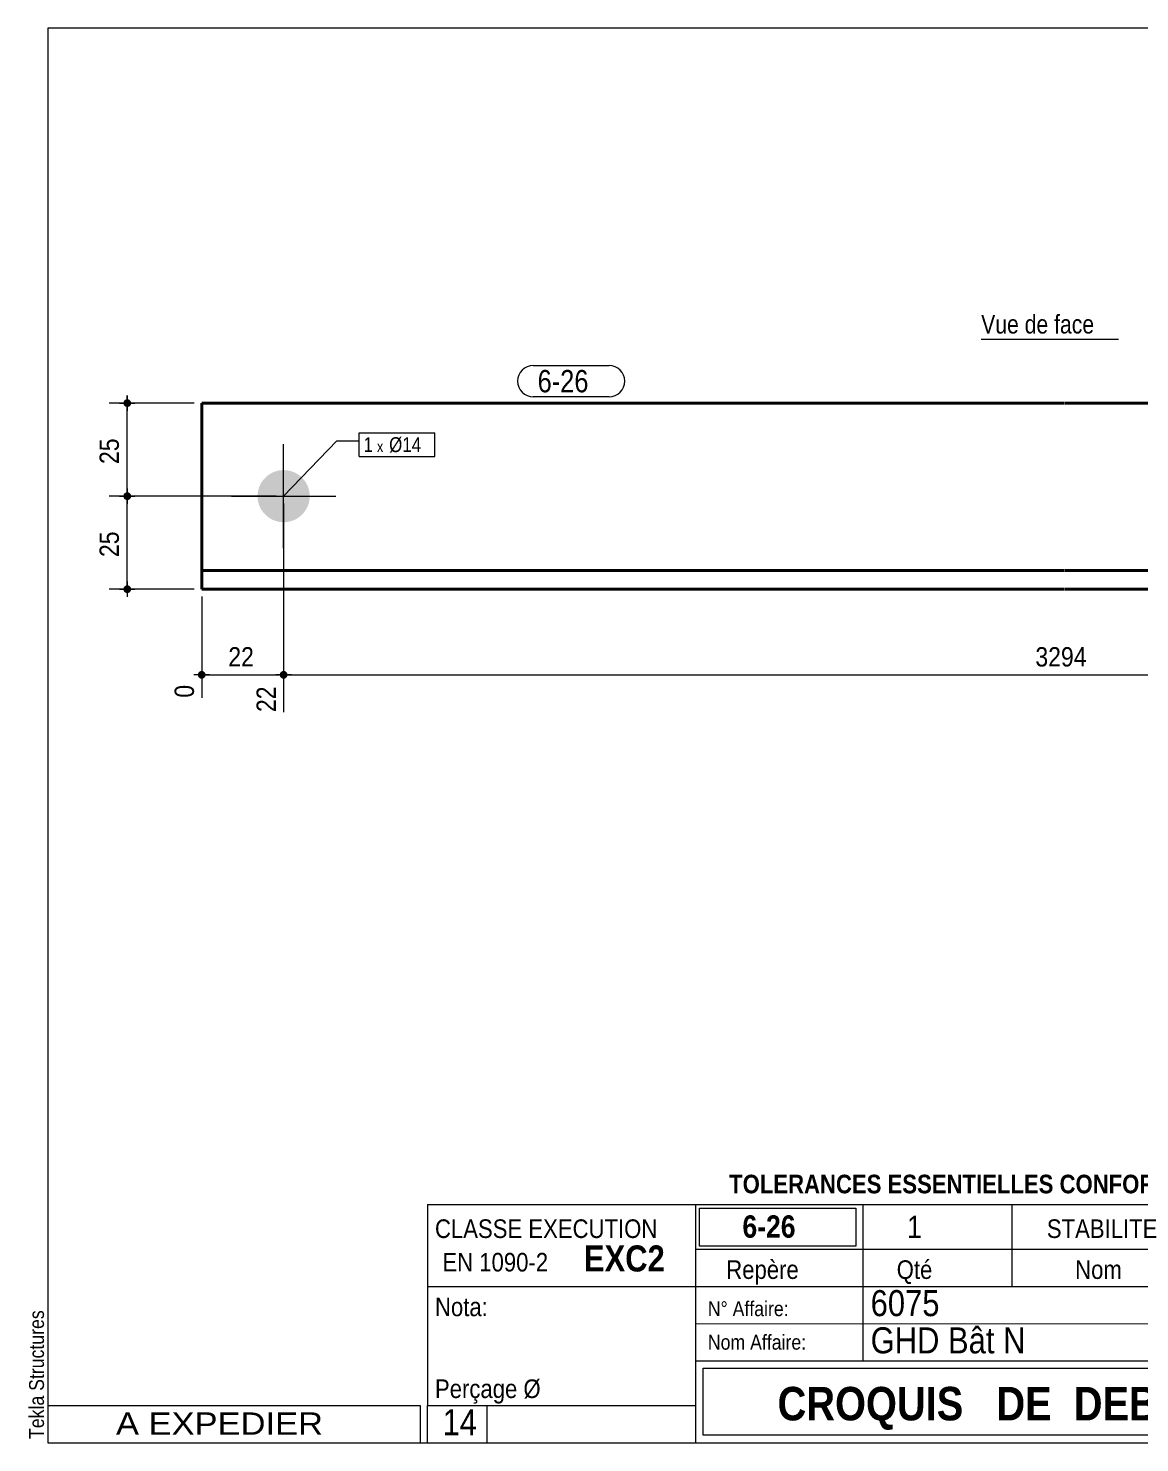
# Model space of a CAD drawing. Header units: millimetres. Extents: x 2 to 287, y 5 to 195.
# Drawn here: x 2.4 to 151.6, y 5 to 195 of the extents above; entities that cross this region are included whole.
import ezdxf

# ---------------------------------------------------------------- set-up
doc = ezdxf.new("R2010")
doc.units = ezdxf.units.MM
for name, color, linetype, lineweight in [('Autre type objet', 1, 'Continuous', 0), ('Boulon', 7, 'Continuous', 0), ('Cotation', 7, 'Continuous', 0), ('Désignation boulon', 3, 'Continuous', 0), ('Feuille dessin', 5, 'Continuous', 0), ('Piece', 2, 'Continuous', 0), ('Repère pièce', 3, 'Continuous', 0)]:
    doc.layers.add(name, color=color, linetype=linetype, lineweight=lineweight)
doc.styles.add('ARIAL', font='ARIAL.TTF')
doc.styles.add('ARIAL_BOLD', font='ARIALBD.TTF')
doc.styles.add('ARIAL_NARROW', font='ARIAL.TTF')
doc.styles.add('COMIC_SANS_MS', font='COMIC.TTF')

# ---------------------------------------------------------------- blocks, each defined once
blk = doc.blocks.new('*A1')
at = {"layer": 'Boulon'}
blk.add_hatch(color=256, dxfattribs=at).paths.add_polyline_path([(36.59, 128.65), (36.51, 128.65), (36.42, 128.66), (36.34, 128.67), (36.25, 128.68), (36.17, 128.69), (36.08, 128.7), (36, 128.72), (35.91, 128.74), (35.83, 128.75), (35.75, 128.78), (35.66, 128.8), (35.58, 128.83), (35.5, 128.85), (35.42, 128.88), (35.34, 128.92), (35.26, 128.95), (35.18, 128.99), (35.11, 129.02), (35.03, 129.06), (34.95, 129.1), (34.88, 129.15), (34.81, 129.19), (34.74, 129.24), (34.66, 129.29), (34.6, 129.34), (34.53, 129.39), (34.46, 129.44), (34.39, 129.5), (34.33, 129.56), (34.27, 129.62), (34.21, 129.68), (34.15, 129.74), (34.09, 129.8), (34.03, 129.86), (33.97, 129.93), (33.92, 130), (33.87, 130.07), (33.82, 130.13), (33.77, 130.21), (33.72, 130.28), (33.68, 130.35), (33.63, 130.42), (33.59, 130.5), (33.55, 130.58), (33.52, 130.65), (33.48, 130.73), (33.45, 130.81), (33.41, 130.89), (33.38, 130.97), (33.36, 131.05), (33.33, 131.13), (33.31, 131.22), (33.28, 131.3), (33.27, 131.38), (33.25, 131.47), (33.23, 131.55), (33.22, 131.64), (33.21, 131.72), (33.2, 131.81), (33.19, 131.89), (33.18, 131.98), (33.18, 132.06), (33.18, 132.15), (33.18, 132.24), (33.18, 132.32), (33.19, 132.41), (33.2, 132.49), (33.21, 132.58), (33.22, 132.66), (33.23, 132.75), (33.25, 132.83), (33.27, 132.92), (33.28, 133), (33.31, 133.08), (33.33, 133.17), (33.36, 133.25), (33.38, 133.33), (33.41, 133.41), (33.45, 133.49), (33.48, 133.57), (33.52, 133.65), (33.55, 133.72), (33.59, 133.8), (33.63, 133.88), (33.68, 133.95), (33.72, 134.02), (33.77, 134.09), (33.82, 134.17), (33.87, 134.23), (33.92, 134.3), (33.97, 134.37), (34.03, 134.44), (34.09, 134.5), (34.15, 134.56), (34.21, 134.62), (34.27, 134.68), (34.33, 134.74), (34.39, 134.8), (34.46, 134.86), (34.53, 134.91), (34.6, 134.96), (34.66, 135.01), (34.74, 135.06), (34.81, 135.11), (34.88, 135.15), (34.95, 135.2), (35.03, 135.24), (35.11, 135.28), (35.18, 135.31), (35.26, 135.35), (35.34, 135.38), (35.42, 135.42), (35.5, 135.45), (35.58, 135.47), (35.66, 135.5), (35.75, 135.52), (35.83, 135.55), (35.91, 135.56), (36, 135.58), (36.08, 135.6), (36.17, 135.61), (36.25, 135.62), (36.34, 135.63), (36.42, 135.64), (36.51, 135.65), (36.59, 135.65), (36.68, 135.65), (36.77, 135.65), (36.85, 135.65), (36.94, 135.64), (37.02, 135.63), (37.11, 135.62), (37.19, 135.61), (37.28, 135.6), (37.36, 135.58), (37.45, 135.56), (37.53, 135.55), (37.61, 135.52), (37.7, 135.5), (37.78, 135.47), (37.86, 135.45), (37.94, 135.42), (38.02, 135.38), (38.1, 135.35), (38.18, 135.31), (38.25, 135.28), (38.33, 135.24), (38.41, 135.2), (38.48, 135.15), (38.55, 135.11), (38.62, 135.06), (38.7, 135.01), (38.76, 134.96), (38.83, 134.91), (38.9, 134.86), (38.97, 134.8), (39.03, 134.74), (39.09, 134.68), (39.15, 134.62), (39.21, 134.56), (39.27, 134.5), (39.33, 134.44), (39.39, 134.37), (39.44, 134.3), (39.49, 134.23), (39.54, 134.17), (39.59, 134.09), (39.64, 134.02), (39.68, 133.95), (39.73, 133.88), (39.77, 133.8), (39.81, 133.72), (39.84, 133.65), (39.88, 133.57), (39.91, 133.49), (39.95, 133.41), (39.98, 133.33), (40, 133.25), (40.03, 133.17), (40.05, 133.08), (40.08, 133), (40.09, 132.92), (40.11, 132.83), (40.13, 132.75), (40.14, 132.66), (40.15, 132.58), (40.16, 132.49), (40.17, 132.41), (40.18, 132.32), (40.18, 132.24), (40.18, 132.15), (40.18, 132.06), (40.18, 131.98), (40.17, 131.89), (40.16, 131.81), (40.15, 131.72), (40.14, 131.64), (40.13, 131.55), (40.11, 131.47), (40.09, 131.38), (40.08, 131.3), (40.05, 131.22), (40.03, 131.13), (40, 131.05), (39.98, 130.97), (39.95, 130.89), (39.91, 130.81), (39.88, 130.73), (39.84, 130.65), (39.81, 130.58), (39.77, 130.5), (39.73, 130.42), (39.68, 130.35), (39.64, 130.28), (39.59, 130.21), (39.54, 130.13), (39.49, 130.07), (39.44, 130), (39.39, 129.93), (39.33, 129.86), (39.27, 129.8), (39.21, 129.74), (39.15, 129.68), (39.09, 129.62), (39.03, 129.56), (38.97, 129.5), (38.9, 129.44), (38.83, 129.39), (38.76, 129.34), (38.7, 129.29), (38.62, 129.24), (38.55, 129.19), (38.48, 129.15), (38.41, 129.1), (38.33, 129.06), (38.25, 129.02), (38.18, 128.99), (38.1, 128.95), (38.02, 128.92), (37.94, 128.88), (37.86, 128.85), (37.78, 128.83), (37.7, 128.8), (37.61, 128.78), (37.53, 128.75), (37.45, 128.74), (37.36, 128.72), (37.28, 128.7), (37.19, 128.69), (37.11, 128.68), (37.02, 128.67), (36.94, 128.66), (36.85, 128.65), (36.77, 128.65), (36.68, 128.65)], flags=17)
at = {"layer": 'Boulon', "linetype": 'Continuous', "lineweight": 0}
for p, q in [((36.68, 125.15), (36.68, 139.15)), ((29.68, 132.15), (43.68, 132.15))]:
    blk.add_line(p, q, dxfattribs=at)
blk = doc.blocks.new('*A3')
at = {"layer": 'Piece', "color": 2, "linetype": 'Continuous', "lineweight": 40}
for p, q in [((141.43, 144.65), (25.68, 144.65)), ((25.68, 144.65), (25.68, 122.15)), ((257.28, 144.65), (141.53, 144.65)), ((257.28, 122.15), (257.28, 144.65)), ((25.68, 122.15), (25.68, 119.65)), ((25.68, 122.15), (141.43, 122.15)), ((141.53, 122.15), (257.28, 122.15)), ((257.28, 122.15), (257.28, 119.65)), ((25.68, 119.65), (141.43, 119.65)), ((141.53, 119.65), (257.28, 119.65))]:
    blk.add_line(p, q, dxfattribs=at)
blk = doc.blocks.new('*A4')
at = {"layer": 'Feuille dessin', "linetype": 'Continuous', "lineweight": 0}
for p, q in [((282, 195), (5, 195)), ((5, 195), (5, 5)), ((282, 5), (282, 195)), ((5, 5), (282, 5))]:
    blk.add_line(p, q, dxfattribs=at)
at = {"layer": 'Feuille dessin', "style": 'ARIAL', "width": 0.85}
blk.add_text('Tekla Structures', height=2, rotation=90, dxfattribs=at).set_placement((4.5, 5.5))
blk = doc.blocks.new('*A6')
at = {"layer": 'Autre type objet', "linetype": 'Continuous', "lineweight": 0}
for p, q in [((56, 37), (92, 37)), ((56, 37), (56, 10)), ((92, 37), (92, 10)), ((56, 26), (92, 26)), ((56, 10), (92, 10)), ((56, 5), (56, 10)), ((64, 5), (64, 10)), ((56, 5), (64, 5))]:
    blk.add_line(p, q, dxfattribs=at)
at = {"layer": 'Autre type objet', "width": 0.85}
for s, height, style, p in [('CLASSE EXECUTION', 2.5, 'ARIAL', (57, 32.5)), ('EN 1090-2', 2.5, 'ARIAL', (58, 28)), ('EXC2', 3.5, 'ARIAL_BOLD', (77, 28)), ('Nota:', 2.5, 'ARIAL', (57, 22)), ('Perçage Ø', 2.5, 'ARIAL', (57, 11)), ('14', 3.5, 'ARIAL_NARROW', (58.014234, 6))]:
    blk.add_text(s, height=height, dxfattribs=dict(at, style=style)).set_placement(p)
blk = doc.blocks.new('*A7')
at = {"layer": 'Autre type objet', "linetype": 'Continuous', "lineweight": 0}
for p, q in [((92, 37), (282, 37)), ((92, 37), (92, 31)), ((92.51953, 36.5), (113.5, 36.5)), ((92.51953, 31.394341), (92.51953, 36.5)), ((113.5, 36.5), (113.5, 31.394341)), ((114.5, 31), (114.5, 37)), ((134.5, 31), (134.5, 37)), ((160, 31), (160, 37)), ((195, 31), (195, 37)), ((212, 31), (212, 37)), ((228, 31), (228, 37)), ((263.5, 31), (263.5, 37)), ((282, 31), (282, 37)), ((92, 31), (282, 31)), ((92, 31), (92, 5)), ((113.5, 31.394341), (92.51953, 31.394341)), ((114.5, 16), (114.5, 31)), ((134.5, 26), (134.5, 31)), ((160, 26), (160, 31)), ((195, 26), (195, 31)), ((212, 26), (212, 31)), ((228, 26), (228, 31)), ((263.5, 26), (263.5, 31)), ((282, 5), (282, 31)), ((92, 26), (282, 26)), ((181, 26), (181, 5)), ((208, 26), (208, 5)), ((241.262466, 5), (241.262466, 26)), ((92, 21), (241.327069, 20.935451)), ((92, 16), (181, 16)), ((181, 16), (241.297815, 16.021151)), ((93, 15), (180, 15)), ((93, 6), (93, 15)), ((180, 15), (180, 6)), ((181, 11), (241.217807, 10.969512)), ((180, 6), (93, 6)), ((92, 5), (282, 5))]:
    blk.add_line(p, q, dxfattribs=at)
at = {"layer": 'Autre type objet', "width": 0.85}
for s, height, style, p in [('TOLERANCES ESSENTIELLES CONFORMES A LA NORME 1090-1', 2.5, 'ARIAL_BOLD', (96.5, 38.5)), ('6-26', 3, 'ARIAL_BOLD', (98.285724, 32.540141)), ('1', 3, 'ARIAL', (120.389893, 32.5)), ('STABILITE', 2.5, 'ARIAL', (139.159546, 32.5)), ('L50*50*5', 2.5, 'ARIAL', (169.146973, 32.5)), ('3338', 3, 'ARIAL', (199.053223, 32.5)), ('S235JR', 3, 'ARIAL', (212.880127, 32.5)), ('PEINTURE', 2.5, 'ARIAL', (237.24646, 32.5)), ('12.4', 3, 'ARIAL', (269.109863, 32.5)), ('Repère', 2.5, 'ARIAL', (96.112978, 27)), ('Qté', 2.5, 'ARIAL', (119, 27)), ('Nom', 2.5, 'ARIAL', (142.961426, 27)), ('Profil', 2.5, 'ARIAL', (173.903564, 27)), ('Longueur', 2.5, 'ARIAL', (197, 27)), ('Qualité', 2.5, 'ARIAL', (214.218018, 27)), ('Finition', 2.5, 'ARIAL', (243, 27)), ('Poids U', 2.5, 'ARIAL', (264, 27)), ('(Kg)', 2, 'ARIAL', (276.5, 27)), ('6075', 3.5, 'ARIAL', (115.5, 22)), ('N° Affaire:', 2, 'ARIAL', (93.640566, 22)), ('Indice de révision:', 2, 'ARIAL', (183, 22)), ('CHARPENTES', 3, 'ARIAL_BOLD', (247.5, 18)), ('Nom Affaire:', 2, 'ARIAL', (93.640566, 17.5)), ('GHD Bât N', 3.5, 'ARIAL', (115.5, 17)), ('Date de révision:', 2, 'ARIAL', (183, 17)), ('Date de création:', 2, 'ARIAL', (183, 12)), ('03.04.2017', 2.5, 'ARIAL', (209, 12)), ('SAINT CLAIR', 3, 'ARIAL_BOLD', (248.5, 11.5)), ('CROQUIS   DE  DEBIT', 4.5, 'ARIAL_BOLD', (103, 8)), ('SD', 2.5, 'ARIAL', (209, 7)), ('Dessinateur:', 2, 'ARIAL', (183, 7))]:
    blk.add_text(s, height=height, dxfattribs=dict(at, style=style)).set_placement(p)
blk = doc.blocks.new('*A8')
at = {"layer": 'Autre type objet', "linetype": 'Continuous', "lineweight": 0}
for p, q in [((5, 10), (55, 10)), ((5, 10), (5, 5)), ((55, 10), (55, 5)), ((5, 5), (55, 5))]:
    blk.add_line(p, q, dxfattribs=at)
at = {"layer": 'Autre type objet', "style": 'ARIAL', "width": 1.105}
blk.add_text('A EXPEDIER', height=3, dxfattribs=at).set_placement((14.169647, 6.073465))
blk = doc.blocks.new('*A9')
at = {"layer": 'Cotation'}
for points in [[(15.65, 131.63), (15.63, 131.63), (15.6, 131.64), (15.58, 131.64), (15.55, 131.65), (15.53, 131.65), (15.5, 131.66), (15.48, 131.67), (15.46, 131.68), (15.43, 131.69), (15.41, 131.7), (15.39, 131.72), (15.37, 131.73), (15.35, 131.75), (15.33, 131.76), (15.31, 131.78), (15.29, 131.8), (15.28, 131.82), (15.26, 131.84), (15.25, 131.86), (15.23, 131.88), (15.22, 131.9), (15.21, 131.93), (15.2, 131.95), (15.19, 131.97), (15.18, 132), (15.18, 132.02), (15.17, 132.05), (15.17, 132.07), (15.16, 132.1), (15.16, 132.12), (15.16, 132.15), (15.16, 132.18), (15.16, 132.2), (15.17, 132.23), (15.17, 132.25), (15.18, 132.28), (15.18, 132.3), (15.19, 132.33), (15.2, 132.35), (15.21, 132.37), (15.22, 132.4), (15.23, 132.42), (15.25, 132.44), (15.26, 132.46), (15.28, 132.48), (15.29, 132.5), (15.31, 132.52), (15.33, 132.54), (15.35, 132.55), (15.37, 132.57), (15.39, 132.58), (15.41, 132.6), (15.43, 132.61), (15.46, 132.62), (15.48, 132.63), (15.5, 132.64), (15.53, 132.65), (15.55, 132.65), (15.58, 132.66), (15.6, 132.66), (15.63, 132.67), (15.65, 132.67), (15.68, 132.67), (15.71, 132.67), (15.73, 132.67), (15.76, 132.66), (15.78, 132.66), (15.81, 132.65), (15.83, 132.65), (15.86, 132.64), (15.88, 132.63), (15.9, 132.62), (15.93, 132.61), (15.95, 132.6), (15.97, 132.58), (15.99, 132.57), (16.01, 132.55), (16.03, 132.54), (16.05, 132.52), (16.07, 132.5), (16.08, 132.48), (16.1, 132.46), (16.11, 132.44), (16.13, 132.42), (16.14, 132.4), (16.15, 132.37), (16.16, 132.35), (16.17, 132.33), (16.18, 132.3), (16.18, 132.28), (16.19, 132.25), (16.19, 132.23), (16.2, 132.2), (16.2, 132.18), (16.2, 132.15), (16.2, 132.12), (16.2, 132.1), (16.19, 132.07), (16.19, 132.05), (16.18, 132.02), (16.18, 132), (16.17, 131.97), (16.16, 131.95), (16.15, 131.93), (16.14, 131.9), (16.13, 131.88), (16.11, 131.86), (16.1, 131.84), (16.08, 131.82), (16.07, 131.8), (16.05, 131.78), (16.03, 131.76), (16.01, 131.75), (15.99, 131.73), (15.97, 131.72), (15.95, 131.7), (15.93, 131.69), (15.9, 131.68), (15.88, 131.67), (15.86, 131.66), (15.83, 131.65), (15.81, 131.65), (15.78, 131.64), (15.76, 131.64), (15.73, 131.63), (15.71, 131.63), (15.68, 131.63)], [(15.65, 119.13), (15.63, 119.13), (15.6, 119.14), (15.58, 119.14), (15.55, 119.15), (15.53, 119.15), (15.5, 119.16), (15.48, 119.17), (15.46, 119.18), (15.43, 119.19), (15.41, 119.2), (15.39, 119.22), (15.37, 119.23), (15.35, 119.25), (15.33, 119.26), (15.31, 119.28), (15.29, 119.3), (15.28, 119.32), (15.26, 119.34), (15.25, 119.36), (15.23, 119.38), (15.22, 119.4), (15.21, 119.43), (15.2, 119.45), (15.19, 119.47), (15.18, 119.5), (15.18, 119.52), (15.17, 119.55), (15.17, 119.57), (15.16, 119.6), (15.16, 119.62), (15.16, 119.65), (15.16, 119.68), (15.16, 119.7), (15.17, 119.73), (15.17, 119.75), (15.18, 119.78), (15.18, 119.8), (15.19, 119.83), (15.2, 119.85), (15.21, 119.87), (15.22, 119.9), (15.23, 119.92), (15.25, 119.94), (15.26, 119.96), (15.28, 119.98), (15.29, 120), (15.31, 120.02), (15.33, 120.04), (15.35, 120.05), (15.37, 120.07), (15.39, 120.08), (15.41, 120.1), (15.43, 120.11), (15.46, 120.12), (15.48, 120.13), (15.5, 120.14), (15.53, 120.15), (15.55, 120.15), (15.58, 120.16), (15.6, 120.16), (15.63, 120.17), (15.65, 120.17), (15.68, 120.17), (15.71, 120.17), (15.73, 120.17), (15.76, 120.16), (15.78, 120.16), (15.81, 120.15), (15.83, 120.15), (15.86, 120.14), (15.88, 120.13), (15.9, 120.12), (15.93, 120.11), (15.95, 120.1), (15.97, 120.08), (15.99, 120.07), (16.01, 120.05), (16.03, 120.04), (16.05, 120.02), (16.07, 120), (16.08, 119.98), (16.1, 119.96), (16.11, 119.94), (16.13, 119.92), (16.14, 119.9), (16.15, 119.87), (16.16, 119.85), (16.17, 119.83), (16.18, 119.8), (16.18, 119.78), (16.19, 119.75), (16.19, 119.73), (16.2, 119.7), (16.2, 119.68), (16.2, 119.65), (16.2, 119.62), (16.2, 119.6), (16.19, 119.57), (16.19, 119.55), (16.18, 119.52), (16.18, 119.5), (16.17, 119.47), (16.16, 119.45), (16.15, 119.43), (16.14, 119.4), (16.13, 119.38), (16.11, 119.36), (16.1, 119.34), (16.08, 119.32), (16.07, 119.3), (16.05, 119.28), (16.03, 119.26), (16.01, 119.25), (15.99, 119.23), (15.97, 119.22), (15.95, 119.2), (15.93, 119.19), (15.9, 119.18), (15.88, 119.17), (15.86, 119.16), (15.83, 119.15), (15.81, 119.15), (15.78, 119.14), (15.76, 119.14), (15.73, 119.13), (15.71, 119.13), (15.68, 119.13)]]:
    blk.add_hatch(color=256, dxfattribs=at).paths.add_polyline_path(points, flags=17)
at = {"layer": 'Cotation', "linetype": 'Continuous', "lineweight": 0}
for p, q in [((15.68, 133.19), (15.68, 131.11)), ((15.68, 132.15), (15.68, 133.19)), ((35.68, 132.15), (13.26, 132.15)), ((14.64, 132.15), (16.72, 132.15)), ((15.68, 119.65), (15.68, 132.15)), ((15.68, 120.69), (15.68, 118.61)), ((24.68, 119.65), (13.26, 119.65)), ((14.64, 119.65), (16.72, 119.65)), ((15.68, 119.65), (15.68, 118.61))]:
    blk.add_line(p, q, dxfattribs=at)
at = {"layer": 'Cotation'}
for p in [(15.68, 132.15), (15.68, 119.65)]:
    blk.add_point(p, dxfattribs=at)
at = {"layer": 'Cotation', "style": 'ARIAL', "width": 0.85}
blk.add_text('25', height=2.6, rotation=90.0002, dxfattribs=at).set_placement((14.56, 123.97))
blk = doc.blocks.new('*A10')
at = {"layer": 'Cotation'}
for points in [[(15.65, 144.13), (15.63, 144.13), (15.6, 144.14), (15.58, 144.14), (15.55, 144.15), (15.53, 144.15), (15.5, 144.16), (15.48, 144.17), (15.46, 144.18), (15.43, 144.19), (15.41, 144.2), (15.39, 144.22), (15.37, 144.23), (15.35, 144.25), (15.33, 144.26), (15.31, 144.28), (15.29, 144.3), (15.28, 144.32), (15.26, 144.34), (15.25, 144.36), (15.23, 144.38), (15.22, 144.4), (15.21, 144.43), (15.2, 144.45), (15.19, 144.47), (15.18, 144.5), (15.18, 144.52), (15.17, 144.55), (15.17, 144.57), (15.16, 144.6), (15.16, 144.62), (15.16, 144.65), (15.16, 144.68), (15.16, 144.7), (15.17, 144.73), (15.17, 144.75), (15.18, 144.78), (15.18, 144.8), (15.19, 144.83), (15.2, 144.85), (15.21, 144.87), (15.22, 144.9), (15.23, 144.92), (15.25, 144.94), (15.26, 144.96), (15.28, 144.98), (15.29, 145), (15.31, 145.02), (15.33, 145.04), (15.35, 145.05), (15.37, 145.07), (15.39, 145.08), (15.41, 145.1), (15.43, 145.11), (15.46, 145.12), (15.48, 145.13), (15.5, 145.14), (15.53, 145.15), (15.55, 145.15), (15.58, 145.16), (15.6, 145.16), (15.63, 145.17), (15.65, 145.17), (15.68, 145.17), (15.71, 145.17), (15.73, 145.17), (15.76, 145.16), (15.78, 145.16), (15.81, 145.15), (15.83, 145.15), (15.86, 145.14), (15.88, 145.13), (15.9, 145.12), (15.93, 145.11), (15.95, 145.1), (15.97, 145.08), (15.99, 145.07), (16.01, 145.05), (16.03, 145.04), (16.05, 145.02), (16.07, 145), (16.08, 144.98), (16.1, 144.96), (16.11, 144.94), (16.13, 144.92), (16.14, 144.9), (16.15, 144.87), (16.16, 144.85), (16.17, 144.83), (16.18, 144.8), (16.18, 144.78), (16.19, 144.75), (16.19, 144.73), (16.2, 144.7), (16.2, 144.68), (16.2, 144.65), (16.2, 144.62), (16.2, 144.6), (16.19, 144.57), (16.19, 144.55), (16.18, 144.52), (16.18, 144.5), (16.17, 144.47), (16.16, 144.45), (16.15, 144.43), (16.14, 144.4), (16.13, 144.38), (16.11, 144.36), (16.1, 144.34), (16.08, 144.32), (16.07, 144.3), (16.05, 144.28), (16.03, 144.26), (16.01, 144.25), (15.99, 144.23), (15.97, 144.22), (15.95, 144.2), (15.93, 144.19), (15.9, 144.18), (15.88, 144.17), (15.86, 144.16), (15.83, 144.15), (15.81, 144.15), (15.78, 144.14), (15.76, 144.14), (15.73, 144.13), (15.71, 144.13), (15.68, 144.13)], [(15.65, 131.63), (15.63, 131.63), (15.6, 131.64), (15.58, 131.64), (15.55, 131.65), (15.53, 131.65), (15.5, 131.66), (15.48, 131.67), (15.46, 131.68), (15.43, 131.69), (15.41, 131.7), (15.39, 131.72), (15.37, 131.73), (15.35, 131.75), (15.33, 131.76), (15.31, 131.78), (15.29, 131.8), (15.28, 131.82), (15.26, 131.84), (15.25, 131.86), (15.23, 131.88), (15.22, 131.9), (15.21, 131.93), (15.2, 131.95), (15.19, 131.97), (15.18, 132), (15.18, 132.02), (15.17, 132.05), (15.17, 132.07), (15.16, 132.1), (15.16, 132.12), (15.16, 132.15), (15.16, 132.18), (15.16, 132.2), (15.17, 132.23), (15.17, 132.25), (15.18, 132.28), (15.18, 132.3), (15.19, 132.33), (15.2, 132.35), (15.21, 132.37), (15.22, 132.4), (15.23, 132.42), (15.25, 132.44), (15.26, 132.46), (15.28, 132.48), (15.29, 132.5), (15.31, 132.52), (15.33, 132.54), (15.35, 132.55), (15.37, 132.57), (15.39, 132.58), (15.41, 132.6), (15.43, 132.61), (15.46, 132.62), (15.48, 132.63), (15.5, 132.64), (15.53, 132.65), (15.55, 132.65), (15.58, 132.66), (15.6, 132.66), (15.63, 132.67), (15.65, 132.67), (15.68, 132.67), (15.71, 132.67), (15.73, 132.67), (15.76, 132.66), (15.78, 132.66), (15.81, 132.65), (15.83, 132.65), (15.86, 132.64), (15.88, 132.63), (15.9, 132.62), (15.93, 132.61), (15.95, 132.6), (15.97, 132.58), (15.99, 132.57), (16.01, 132.55), (16.03, 132.54), (16.05, 132.52), (16.07, 132.5), (16.08, 132.48), (16.1, 132.46), (16.11, 132.44), (16.13, 132.42), (16.14, 132.4), (16.15, 132.37), (16.16, 132.35), (16.17, 132.33), (16.18, 132.3), (16.18, 132.28), (16.19, 132.25), (16.19, 132.23), (16.2, 132.2), (16.2, 132.18), (16.2, 132.15), (16.2, 132.12), (16.2, 132.1), (16.19, 132.07), (16.19, 132.05), (16.18, 132.02), (16.18, 132), (16.17, 131.97), (16.16, 131.95), (16.15, 131.93), (16.14, 131.9), (16.13, 131.88), (16.11, 131.86), (16.1, 131.84), (16.08, 131.82), (16.07, 131.8), (16.05, 131.78), (16.03, 131.76), (16.01, 131.75), (15.99, 131.73), (15.97, 131.72), (15.95, 131.7), (15.93, 131.69), (15.9, 131.68), (15.88, 131.67), (15.86, 131.66), (15.83, 131.65), (15.81, 131.65), (15.78, 131.64), (15.76, 131.64), (15.73, 131.63), (15.71, 131.63), (15.68, 131.63)]]:
    blk.add_hatch(color=256, dxfattribs=at).paths.add_polyline_path(points, flags=17)
at = {"layer": 'Cotation', "linetype": 'Continuous', "lineweight": 0}
for p, q in [((24.68, 144.65), (13.26, 144.65)), ((14.64, 144.65), (16.72, 144.65)), ((15.68, 145.69), (15.68, 143.61)), ((15.68, 144.65), (15.68, 145.69)), ((15.68, 132.15), (15.68, 144.65)), ((15.68, 133.19), (15.68, 131.11)), ((35.68, 132.15), (13.26, 132.15)), ((14.64, 132.15), (16.72, 132.15)), ((15.68, 132.15), (15.68, 131.11))]:
    blk.add_line(p, q, dxfattribs=at)
at = {"layer": 'Cotation'}
for p in [(15.68, 144.65), (15.68, 132.15)]:
    blk.add_point(p, dxfattribs=at)
at = {"layer": 'Cotation', "style": 'ARIAL', "width": 0.85}
blk.add_text('25', height=2.6, rotation=90.0002, dxfattribs=at).set_placement((14.56, 136.47))
blk = doc.blocks.new('*A13')
at = {"layer": 'Cotation'}
for points in [[(25.65, 107.63), (25.63, 107.63), (25.6, 107.64), (25.58, 107.64), (25.55, 107.65), (25.53, 107.65), (25.5, 107.66), (25.48, 107.67), (25.46, 107.68), (25.43, 107.69), (25.41, 107.7), (25.39, 107.72), (25.37, 107.73), (25.35, 107.75), (25.33, 107.76), (25.31, 107.78), (25.29, 107.8), (25.28, 107.82), (25.26, 107.84), (25.25, 107.86), (25.23, 107.88), (25.22, 107.9), (25.21, 107.93), (25.2, 107.95), (25.19, 107.97), (25.18, 108), (25.18, 108.02), (25.17, 108.05), (25.17, 108.07), (25.16, 108.1), (25.16, 108.12), (25.16, 108.15), (25.16, 108.18), (25.16, 108.2), (25.17, 108.23), (25.17, 108.25), (25.18, 108.28), (25.18, 108.3), (25.19, 108.33), (25.2, 108.35), (25.21, 108.37), (25.22, 108.4), (25.23, 108.42), (25.25, 108.44), (25.26, 108.46), (25.28, 108.48), (25.29, 108.5), (25.31, 108.52), (25.33, 108.54), (25.35, 108.55), (25.37, 108.57), (25.39, 108.58), (25.41, 108.6), (25.43, 108.61), (25.46, 108.62), (25.48, 108.63), (25.5, 108.64), (25.53, 108.65), (25.55, 108.65), (25.58, 108.66), (25.6, 108.66), (25.63, 108.67), (25.65, 108.67), (25.68, 108.67), (25.71, 108.67), (25.73, 108.67), (25.76, 108.66), (25.78, 108.66), (25.81, 108.65), (25.83, 108.65), (25.86, 108.64), (25.88, 108.63), (25.9, 108.62), (25.93, 108.61), (25.95, 108.6), (25.97, 108.58), (25.99, 108.57), (26.01, 108.55), (26.03, 108.54), (26.05, 108.52), (26.07, 108.5), (26.08, 108.48), (26.1, 108.46), (26.11, 108.44), (26.13, 108.42), (26.14, 108.4), (26.15, 108.37), (26.16, 108.35), (26.17, 108.33), (26.18, 108.3), (26.18, 108.28), (26.19, 108.25), (26.19, 108.23), (26.2, 108.2), (26.2, 108.18), (26.2, 108.15), (26.2, 108.12), (26.2, 108.1), (26.19, 108.07), (26.19, 108.05), (26.18, 108.02), (26.18, 108), (26.17, 107.97), (26.16, 107.95), (26.15, 107.93), (26.14, 107.9), (26.13, 107.88), (26.11, 107.86), (26.1, 107.84), (26.08, 107.82), (26.07, 107.8), (26.05, 107.78), (26.03, 107.76), (26.01, 107.75), (25.99, 107.73), (25.97, 107.72), (25.95, 107.7), (25.93, 107.69), (25.9, 107.68), (25.88, 107.67), (25.86, 107.66), (25.83, 107.65), (25.81, 107.65), (25.78, 107.64), (25.76, 107.64), (25.73, 107.63), (25.71, 107.63), (25.68, 107.63)], [(36.65, 107.63), (36.63, 107.63), (36.6, 107.64), (36.58, 107.64), (36.55, 107.65), (36.53, 107.65), (36.5, 107.66), (36.48, 107.67), (36.46, 107.68), (36.43, 107.69), (36.41, 107.7), (36.39, 107.72), (36.37, 107.73), (36.35, 107.75), (36.33, 107.76), (36.31, 107.78), (36.29, 107.8), (36.28, 107.82), (36.26, 107.84), (36.25, 107.86), (36.23, 107.88), (36.22, 107.9), (36.21, 107.93), (36.2, 107.95), (36.19, 107.97), (36.18, 108), (36.18, 108.02), (36.17, 108.05), (36.17, 108.07), (36.16, 108.1), (36.16, 108.12), (36.16, 108.15), (36.16, 108.18), (36.16, 108.2), (36.17, 108.23), (36.17, 108.25), (36.18, 108.28), (36.18, 108.3), (36.19, 108.33), (36.2, 108.35), (36.21, 108.37), (36.22, 108.4), (36.23, 108.42), (36.25, 108.44), (36.26, 108.46), (36.28, 108.48), (36.29, 108.5), (36.31, 108.52), (36.33, 108.54), (36.35, 108.55), (36.37, 108.57), (36.39, 108.58), (36.41, 108.6), (36.43, 108.61), (36.46, 108.62), (36.48, 108.63), (36.5, 108.64), (36.53, 108.65), (36.55, 108.65), (36.58, 108.66), (36.6, 108.66), (36.63, 108.67), (36.65, 108.67), (36.68, 108.67), (36.71, 108.67), (36.73, 108.67), (36.76, 108.66), (36.78, 108.66), (36.81, 108.65), (36.83, 108.65), (36.86, 108.64), (36.88, 108.63), (36.9, 108.62), (36.93, 108.61), (36.95, 108.6), (36.97, 108.58), (36.99, 108.57), (37.01, 108.55), (37.03, 108.54), (37.05, 108.52), (37.07, 108.5), (37.08, 108.48), (37.1, 108.46), (37.11, 108.44), (37.13, 108.42), (37.14, 108.4), (37.15, 108.37), (37.16, 108.35), (37.17, 108.33), (37.18, 108.3), (37.18, 108.28), (37.19, 108.25), (37.19, 108.23), (37.2, 108.2), (37.2, 108.18), (37.2, 108.15), (37.2, 108.12), (37.2, 108.1), (37.19, 108.07), (37.19, 108.05), (37.18, 108.02), (37.18, 108), (37.17, 107.97), (37.16, 107.95), (37.15, 107.93), (37.14, 107.9), (37.13, 107.88), (37.11, 107.86), (37.1, 107.84), (37.08, 107.82), (37.07, 107.8), (37.05, 107.78), (37.03, 107.76), (37.01, 107.75), (36.99, 107.73), (36.97, 107.72), (36.95, 107.7), (36.93, 107.69), (36.9, 107.68), (36.88, 107.67), (36.86, 107.66), (36.83, 107.65), (36.81, 107.65), (36.78, 107.64), (36.76, 107.64), (36.73, 107.63), (36.71, 107.63), (36.68, 107.63)]]:
    blk.add_hatch(color=256, dxfattribs=at).paths.add_polyline_path(points, flags=17)
at = {"layer": 'Cotation', "linetype": 'Continuous', "lineweight": 0}
for p, q in [((36.68, 131.15), (36.68, 103.15)), ((25.68, 118.65), (25.68, 105.08)), ((25.68, 109.19), (25.68, 107.11)), ((36.68, 109.19), (36.68, 107.11)), ((26.72, 108.15), (24.64, 108.15)), ((25.68, 108.15), (24.64, 108.15)), ((25.68, 108.15), (36.68, 108.15)), ((37.72, 108.15), (35.64, 108.15)), ((36.68, 108.15), (37.72, 108.15))]:
    blk.add_line(p, q, dxfattribs=at)
at = {"layer": 'Cotation'}
for p in [(25.68, 108.15), (36.68, 108.15)]:
    blk.add_point(p, dxfattribs=at)
at = {"layer": 'Cotation', "style": 'ARIAL', "width": 0.85}
blk.add_text('22', height=2.6, dxfattribs=at).set_placement((29.25, 109.27))
for s, p in [('0', (24.64, 105.08)), ('22', (35.64, 103.15))]:
    blk.add_text(s, height=2.6, rotation=90.0002, dxfattribs=at).set_placement(p)
blk = doc.blocks.new('*A14')
at = {"layer": 'Cotation'}
for points in [[(36.65, 107.63), (36.63, 107.63), (36.6, 107.64), (36.58, 107.64), (36.55, 107.65), (36.53, 107.65), (36.5, 107.66), (36.48, 107.67), (36.46, 107.68), (36.43, 107.69), (36.41, 107.7), (36.39, 107.72), (36.37, 107.73), (36.35, 107.75), (36.33, 107.76), (36.31, 107.78), (36.29, 107.8), (36.28, 107.82), (36.26, 107.84), (36.25, 107.86), (36.23, 107.88), (36.22, 107.9), (36.21, 107.93), (36.2, 107.95), (36.19, 107.97), (36.18, 108), (36.18, 108.02), (36.17, 108.05), (36.17, 108.07), (36.16, 108.1), (36.16, 108.12), (36.16, 108.15), (36.16, 108.18), (36.16, 108.2), (36.17, 108.23), (36.17, 108.25), (36.18, 108.28), (36.18, 108.3), (36.19, 108.33), (36.2, 108.35), (36.21, 108.37), (36.22, 108.4), (36.23, 108.42), (36.25, 108.44), (36.26, 108.46), (36.28, 108.48), (36.29, 108.5), (36.31, 108.52), (36.33, 108.54), (36.35, 108.55), (36.37, 108.57), (36.39, 108.58), (36.41, 108.6), (36.43, 108.61), (36.46, 108.62), (36.48, 108.63), (36.5, 108.64), (36.53, 108.65), (36.55, 108.65), (36.58, 108.66), (36.6, 108.66), (36.63, 108.67), (36.65, 108.67), (36.68, 108.67), (36.71, 108.67), (36.73, 108.67), (36.76, 108.66), (36.78, 108.66), (36.81, 108.65), (36.83, 108.65), (36.86, 108.64), (36.88, 108.63), (36.9, 108.62), (36.93, 108.61), (36.95, 108.6), (36.97, 108.58), (36.99, 108.57), (37.01, 108.55), (37.03, 108.54), (37.05, 108.52), (37.07, 108.5), (37.08, 108.48), (37.1, 108.46), (37.11, 108.44), (37.13, 108.42), (37.14, 108.4), (37.15, 108.37), (37.16, 108.35), (37.17, 108.33), (37.18, 108.3), (37.18, 108.28), (37.19, 108.25), (37.19, 108.23), (37.2, 108.2), (37.2, 108.18), (37.2, 108.15), (37.2, 108.12), (37.2, 108.1), (37.19, 108.07), (37.19, 108.05), (37.18, 108.02), (37.18, 108), (37.17, 107.97), (37.16, 107.95), (37.15, 107.93), (37.14, 107.9), (37.13, 107.88), (37.11, 107.86), (37.1, 107.84), (37.08, 107.82), (37.07, 107.8), (37.05, 107.78), (37.03, 107.76), (37.01, 107.75), (36.99, 107.73), (36.97, 107.72), (36.95, 107.7), (36.93, 107.69), (36.9, 107.68), (36.88, 107.67), (36.86, 107.66), (36.83, 107.65), (36.81, 107.65), (36.78, 107.64), (36.76, 107.64), (36.73, 107.63), (36.71, 107.63), (36.68, 107.63)], [(246.25, 107.63), (246.23, 107.63), (246.2, 107.64), (246.18, 107.64), (246.15, 107.65), (246.13, 107.65), (246.1, 107.66), (246.08, 107.67), (246.06, 107.68), (246.03, 107.69), (246.01, 107.7), (245.99, 107.72), (245.97, 107.73), (245.95, 107.75), (245.93, 107.76), (245.91, 107.78), (245.89, 107.8), (245.88, 107.82), (245.86, 107.84), (245.85, 107.86), (245.83, 107.88), (245.82, 107.9), (245.81, 107.93), (245.8, 107.95), (245.79, 107.97), (245.78, 108), (245.78, 108.02), (245.77, 108.05), (245.77, 108.07), (245.76, 108.1), (245.76, 108.12), (245.76, 108.15), (245.76, 108.18), (245.76, 108.2), (245.77, 108.23), (245.77, 108.25), (245.78, 108.28), (245.78, 108.3), (245.79, 108.33), (245.8, 108.35), (245.81, 108.37), (245.82, 108.4), (245.83, 108.42), (245.85, 108.44), (245.86, 108.46), (245.88, 108.48), (245.89, 108.5), (245.91, 108.52), (245.93, 108.54), (245.95, 108.55), (245.97, 108.57), (245.99, 108.58), (246.01, 108.6), (246.03, 108.61), (246.06, 108.62), (246.08, 108.63), (246.1, 108.64), (246.13, 108.65), (246.15, 108.65), (246.18, 108.66), (246.2, 108.66), (246.23, 108.67), (246.25, 108.67), (246.28, 108.67), (246.31, 108.67), (246.33, 108.67), (246.36, 108.66), (246.38, 108.66), (246.41, 108.65), (246.43, 108.65), (246.46, 108.64), (246.48, 108.63), (246.5, 108.62), (246.53, 108.61), (246.55, 108.6), (246.57, 108.58), (246.59, 108.57), (246.61, 108.55), (246.63, 108.54), (246.65, 108.52), (246.67, 108.5), (246.68, 108.48), (246.7, 108.46), (246.71, 108.44), (246.73, 108.42), (246.74, 108.4), (246.75, 108.37), (246.76, 108.35), (246.77, 108.33), (246.78, 108.3), (246.78, 108.28), (246.79, 108.25), (246.79, 108.23), (246.8, 108.2), (246.8, 108.18), (246.8, 108.15), (246.8, 108.12), (246.8, 108.1), (246.79, 108.07), (246.79, 108.05), (246.78, 108.02), (246.78, 108), (246.77, 107.97), (246.76, 107.95), (246.75, 107.93), (246.74, 107.9), (246.73, 107.88), (246.71, 107.86), (246.7, 107.84), (246.68, 107.82), (246.67, 107.8), (246.65, 107.78), (246.63, 107.76), (246.61, 107.75), (246.59, 107.73), (246.57, 107.72), (246.55, 107.7), (246.53, 107.69), (246.5, 107.68), (246.48, 107.67), (246.46, 107.66), (246.43, 107.65), (246.41, 107.65), (246.38, 107.64), (246.36, 107.64), (246.33, 107.63), (246.31, 107.63), (246.28, 107.63)]]:
    blk.add_hatch(color=256, dxfattribs=at).paths.add_polyline_path(points, flags=17)
at = {"layer": 'Cotation', "linetype": 'Continuous', "lineweight": 0}
for p, q in [((36.68, 131.15), (36.68, 103.15)), ((246.28, 131.15), (246.28, 99.3)), ((36.68, 109.19), (36.68, 107.11)), ((246.28, 109.19), (246.28, 107.11)), ((37.72, 108.15), (35.64, 108.15)), ((36.68, 108.15), (35.64, 108.15)), ((36.68, 108.15), (246.28, 108.15)), ((247.32, 108.15), (245.24, 108.15)), ((246.28, 108.15), (247.32, 108.15))]:
    blk.add_line(p, q, dxfattribs=at)
at = {"layer": 'Cotation'}
for p in [(36.68, 108.15), (246.28, 108.15)]:
    blk.add_point(p, dxfattribs=at)
at = {"layer": 'Cotation', "style": 'ARIAL', "width": 0.85}
blk.add_text('3294', height=2.6, dxfattribs=at).set_placement((137.62, 109.27))
blk.add_text('3316', height=2.6, rotation=90.0002, dxfattribs=at).set_placement((245.24, 99.3))
blk = doc.blocks.new('*A16')
at = {"layer": 'Désignation boulon', "linetype": 'Continuous', "lineweight": 0}
for p, q in [((46.811462, 140.671213), (56.999353, 140.671213)), ((46.811462, 137.471213), (46.811462, 140.671213)), ((56.999353, 137.471213), (56.999353, 140.671213)), ((36.68, 132.15), (43.811462, 139.604546)), ((43.811462, 139.604546), (46.811462, 139.604546)), ((46.811462, 137.471213), (56.999353, 137.471213))]:
    blk.add_line(p, q, dxfattribs=at)
at = {"layer": 'Désignation boulon', "style": 'COMIC_SANS_MS', "width": 0.85}
for s, height, p in [('1', 2, (47.411462, 138.071213)), ('x', 1.5, (49.211657, 138.071213)), ('Ø14', 2, (50.842321, 138.071213))]:
    blk.add_text(s, height=height, dxfattribs=at).set_placement(p)
blk = doc.blocks.new('*A18')
at = {"layer": 'Repère pièce', "linetype": 'Continuous', "lineweight": 0}
for p, q in [((70.182754, 149.7), (80.373965, 149.7)), ((80.373965, 145.5), (70.182754, 145.5))]:
    blk.add_line(p, q, dxfattribs=at)
for centre, start, end in [((70.182754, 147.6), 90, 270), ((80.373965, 147.6), 270, 90)]:
    blk.add_arc(centre, 2.1, start, end, dxfattribs=at)
at = {"layer": 'Repère pièce', "style": 'COMIC_SANS_MS', "width": 0.85}
blk.add_text('6-26', height=3, dxfattribs=at).set_placement((70.782754, 146.1))
blk = doc.blocks.new('*A19')
at = {"layer": 'Autre type objet', "linetype": 'Continuous', "lineweight": 0}
blk.add_line((130.338809, 153.25), (148.781191, 153.25), dxfattribs=at)
at = {"layer": 'Autre type objet', "style": 'COMIC_SANS_MS', "width": 0.85}
blk.add_text('Vue de face', height=2.5, dxfattribs=at).set_placement((130.338809, 154))

msp = doc.modelspace()

# ---------------------------------------------------------------- block references
at = {"lineweight": 0}
for name in ['*A4', '*A19', '*A18', '*A10', '*A3', '*A16', '*A1', '*A9', '*A13', '*A14', '*A7', '*A6', '*A8']:
    msp.add_blockref(name, (0, 0), dxfattribs=at)

doc.saveas('drawing.dxf')
